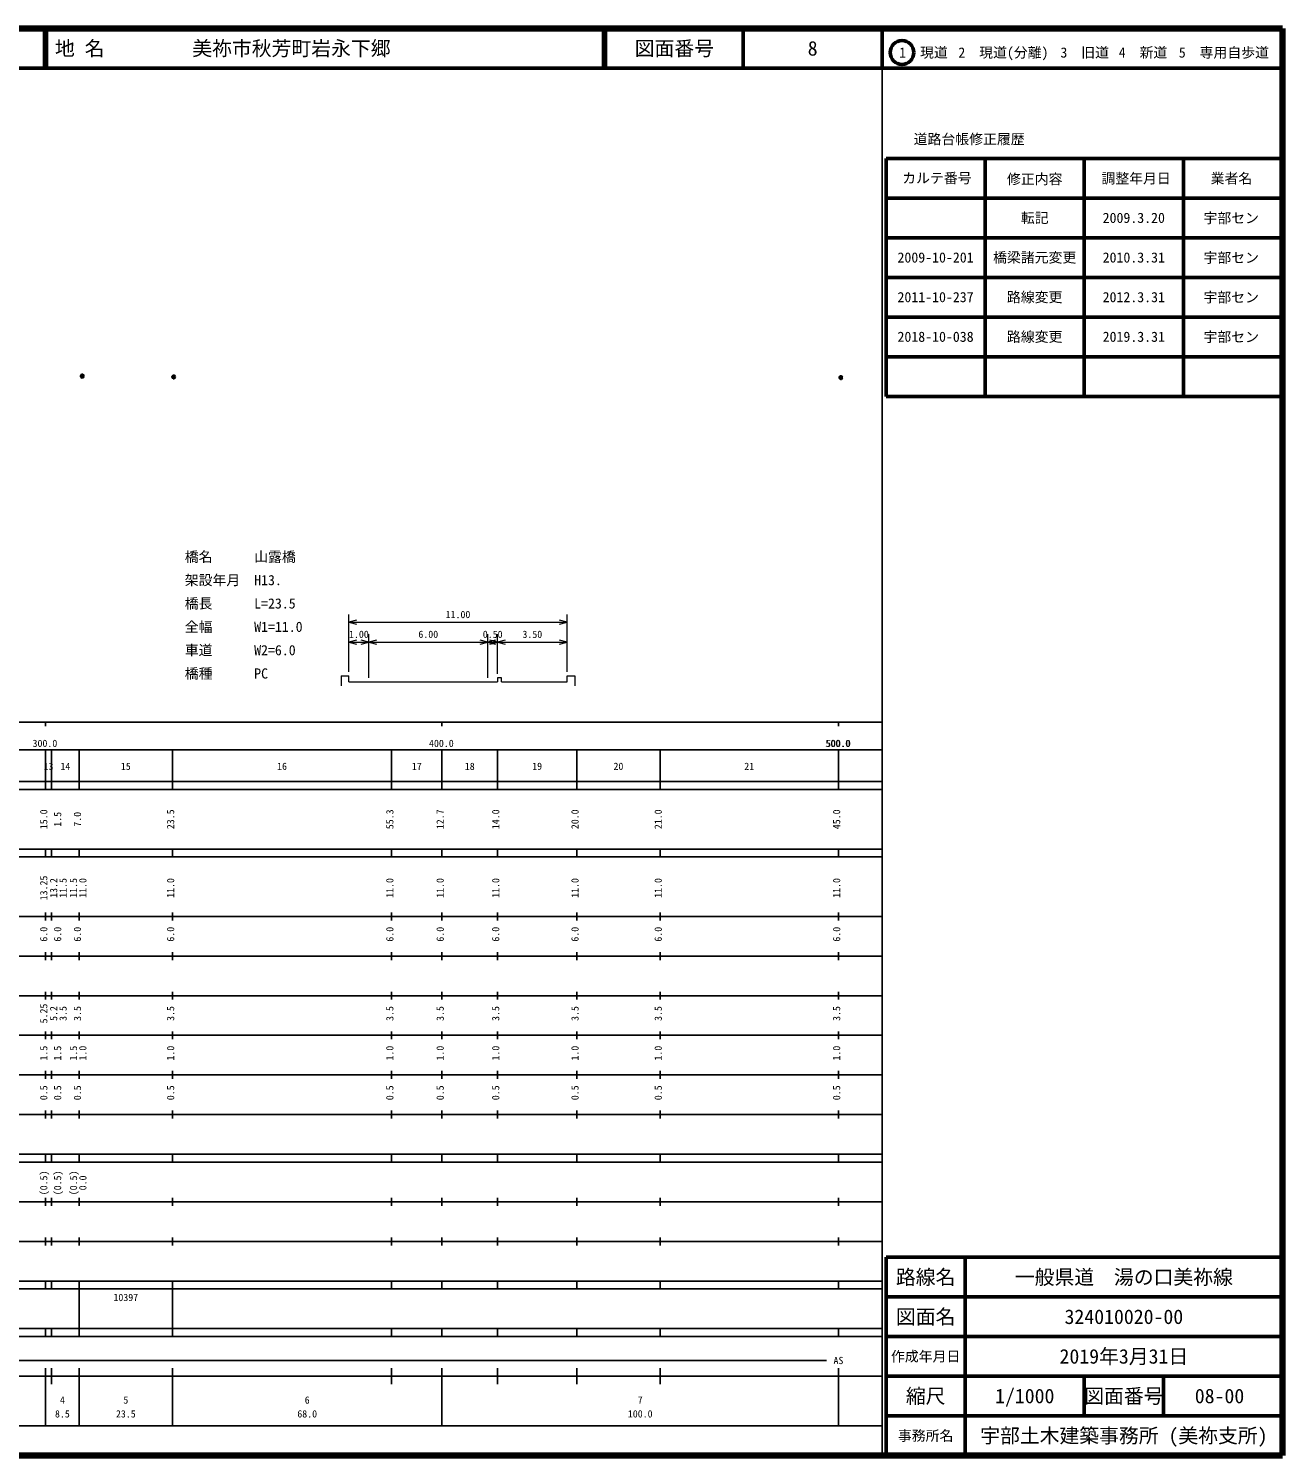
# Model space of a CAD drawing. Units: millimetres on the paper, with parts at other scales. Extents: x 40 to 680, y 20 to 380.
# Drawn here: x 363.7 to 680, y 20 to 380 of the extents above; entities that cross this region are included whole.
import ezdxf
from ezdxf.enums import TextEntityAlignment as Align

# ---------------------------------------------------------------- set-up
doc = ezdxf.new("R2010")
doc.units = ezdxf.units.MM
doc.header["$PDMODE"] = 32
doc.header["$PDSIZE"] = 0.5
for name, color, linetype, lineweight in [('M-TTL-BAND', 7, 'Continuous', 25), ('M-TTL-TXT', 7, 'Continuous', 13), ('S-TTL', 7, 'Continuous', 50)]:
    doc.layers.add(name, color=color, linetype=linetype, lineweight=lineweight)
doc.layers.add('S-TTL-TXT', color=7, linetype='Continuous')
doc.layers.add('朱書', color=1, linetype='Continuous')
doc.styles.add('ＭＳ ゴシック', font='')
doc.styles.get('ＭＳ ゴシック').set_extended_font_data('MS Gothic')

msp = doc.modelspace()

# ---------------------------------------------------------------- linework, layer by layer
at = {"layer": 'M-TTL-BAND'}
for p, q in [((579, 20), (579, 370)), ((40, 205), (579, 205)), ((368, 205), (368, 204)), ((468, 205), (468, 204)), ((568, 205), (568, 204)), ((68, 198), (579, 198)), ((368, 188), (368, 198)), ((369.5, 188), (369.5, 198)), ((376.5, 188), (376.5, 198)), ((400, 188), (400, 198)), ((455.3, 188), (455.3, 198)), ((468, 188), (468, 198)), ((482, 188), (482, 198)), ((502, 188), (502, 198)), ((523, 188), (523, 198)), ((568, 188), (568, 198)), ((40, 190), (579, 190)), ((40, 188), (579, 188)), ((40, 173), (579, 173)), ((368, 171), (368, 173)), ((369.5, 171), (369.5, 173)), ((376.5, 171), (376.5, 173)), ((400, 171), (400, 173)), ((455.3, 171), (455.3, 173)), ((468, 171), (468, 173)), ((482, 171), (482, 173)), ((502, 171), (502, 173)), ((523, 171), (523, 173)), ((568, 171), (568, 173)), ((40, 171), (579, 171)), ((40, 156), (579, 156)), ((368, 155), (368, 157)), ((369.5, 155), (369.5, 157)), ((376.5, 155), (376.5, 157)), ((400, 155), (400, 157)), ((455.3, 155), (455.3, 157)), ((468, 155), (468, 157)), ((482, 155), (482, 157)), ((502, 155), (502, 157)), ((523, 155), (523, 157)), ((568, 155), (568, 157)), ((46, 146), (579, 146)), ((368, 145), (368, 147)), ((369.5, 145), (369.5, 147)), ((376.5, 145), (376.5, 147)), ((400, 145), (400, 147)), ((455.3, 145), (455.3, 147)), ((468, 145), (468, 147)), ((482, 145), (482, 147)), ((502, 145), (502, 147)), ((523, 145), (523, 147)), ((568, 145), (568, 147)), ((368, 135), (368, 137)), ((369.5, 135), (369.5, 137)), ((376.5, 135), (376.5, 137)), ((400, 135), (400, 137)), ((455.3, 135), (455.3, 137)), ((468, 135), (468, 137)), ((482, 135), (482, 137)), ((502, 135), (502, 137)), ((523, 135), (523, 137)), ((568, 135), (568, 137)), ((52, 136), (579, 136)), ((46, 126), (579, 126)), ((368, 125), (368, 127)), ((369.5, 125), (369.5, 127)), ((376.5, 125), (376.5, 127)), ((400, 125), (400, 127)), ((455.3, 125), (455.3, 127)), ((468, 125), (468, 127)), ((482, 125), (482, 127)), ((502, 125), (502, 127)), ((523, 125), (523, 127)), ((568, 125), (568, 127)), ((52, 116), (579, 116)), ((368, 115), (368, 117)), ((369.5, 115), (369.5, 117)), ((376.5, 115), (376.5, 117)), ((400, 115), (400, 117)), ((455.3, 115), (455.3, 117)), ((468, 115), (468, 117)), ((482, 115), (482, 117)), ((502, 115), (502, 117)), ((523, 115), (523, 117)), ((568, 115), (568, 117)), ((46, 106), (579, 106)), ((368, 105), (368, 107)), ((369.5, 105), (369.5, 107)), ((376.5, 105), (376.5, 107)), ((400, 105), (400, 107)), ((455.3, 105), (455.3, 107)), ((468, 105), (468, 107)), ((482, 105), (482, 107)), ((502, 105), (502, 107)), ((523, 105), (523, 107)), ((568, 105), (568, 107)), ((40, 96), (579, 96)), ((40, 94), (579, 94)), ((368, 94), (368, 96)), ((369.5, 94), (369.5, 96)), ((376.5, 94), (376.5, 96)), ((400, 94), (400, 96)), ((455.3, 94), (455.3, 96)), ((468, 94), (468, 96)), ((482, 94), (482, 96)), ((502, 94), (502, 96)), ((523, 94), (523, 96)), ((568, 94), (568, 96)), ((49, 84), (579, 84)), ((368, 83), (368, 85)), ((369.5, 83), (369.5, 85)), ((376.5, 83), (376.5, 85)), ((400, 83), (400, 85)), ((455.3, 83), (455.3, 85)), ((468, 83), (468, 85)), ((482, 83), (482, 85)), ((502, 83), (502, 85)), ((523, 83), (523, 85)), ((568, 83), (568, 85)), ((40, 74), (579, 74)), ((368, 73), (368, 75)), ((369.5, 73), (369.5, 75)), ((376.5, 73), (376.5, 75)), ((400, 73), (400, 75)), ((455.3, 73), (455.3, 75)), ((468, 73), (468, 75)), ((482, 73), (482, 75)), ((502, 73), (502, 75)), ((523, 73), (523, 75)), ((568, 73), (568, 75)), ((40, 64), (579, 64)), ((40, 62), (579, 62)), ((368, 62), (368, 64)), ((369.5, 62), (369.5, 64)), ((376.5, 62), (376.5, 64)), ((376.5, 52), (376.5, 62)), ((400, 62), (400, 64)), ((400, 52), (400, 62)), ((455.3, 62), (455.3, 64)), ((468, 62), (468, 64)), ((482, 62), (482, 64)), ((502, 62), (502, 64)), ((523, 62), (523, 64)), ((568, 62), (568, 64)), ((40, 52), (579, 52)), ((368, 50), (368, 52)), ((369.5, 50), (369.5, 52)), ((376.5, 50), (376.5, 52)), ((400, 50), (400, 52)), ((455.3, 50), (455.3, 52)), ((468, 50), (468, 52)), ((482, 50), (482, 52)), ((502, 50), (502, 52)), ((523, 50), (523, 52)), ((568, 50), (568, 52)), ((40, 50), (579, 50)), ((71, 44), (565, 44)), ((40, 40), (579, 40)), ((368, 27.5), (368, 42)), ((369.5, 38), (369.5, 42)), ((376.5, 27.5), (376.5, 42)), ((400, 27.5), (400, 42)), ((455.3, 38), (455.3, 42)), ((468, 27.5), (468, 42)), ((482, 38), (482, 42)), ((502, 38), (502, 42)), ((523, 38), (523, 42)), ((568, 27.5), (568, 42)), ((68, 27.5), (579, 27.5))]:
    msp.add_line(p, q, dxfattribs=at)
at = {"layer": 'M-TTL-TXT'}
for p, q in [((444.539, 217.705), (444.539, 232.205)), ((446.471, 230.722), (444.539, 230.205)), ((499.539, 230.205), (497.607, 230.722)), ((499.539, 217.705), (499.539, 232.205)), ((444.539, 230.205), (499.539, 230.205)), ((444.539, 230.205), (446.471, 229.687)), ((449.539, 216.205), (449.539, 227.205)), ((479.539, 216.205), (479.539, 227.205)), ((482.039, 217.205), (482.039, 227.205)), ((497.607, 229.687), (499.539, 230.205)), ((446.471, 225.722), (444.539, 225.205)), ((444.539, 225.205), (449.539, 225.205)), ((444.539, 225.205), (446.471, 224.687)), ((449.539, 225.205), (447.607, 225.722)), ((447.607, 224.687), (449.539, 225.205)), ((451.471, 225.722), (449.539, 225.205)), ((449.539, 225.205), (479.539, 225.205)), ((449.539, 225.205), (451.471, 224.687)), ((479.539, 225.205), (477.607, 225.722)), ((477.607, 224.687), (479.539, 225.205)), ((481.471, 225.722), (479.539, 225.205)), ((479.539, 225.205), (482.039, 225.205)), ((479.539, 225.205), (481.471, 224.687)), ((482.039, 225.205), (480.107, 225.722)), ((480.107, 224.687), (482.039, 225.205)), ((483.971, 225.722), (482.039, 225.205)), ((482.039, 225.205), (499.539, 225.205)), ((482.039, 225.205), (483.971, 224.687)), ((499.539, 225.205), (497.607, 225.722)), ((497.607, 224.687), (499.539, 225.205)), ((442.539, 216.705), (444.539, 216.705)), ((442.539, 216.705), (442.539, 214.205)), ((444.539, 215.205), (444.539, 216.705)), ((483.039, 216.205), (482.039, 216.205)), ((482.039, 216.205), (482.039, 215.205)), ((483.039, 215.205), (483.039, 216.205)), ((499.539, 215.205), (499.539, 216.705)), ((499.539, 216.705), (501.539, 216.705)), ((501.539, 216.705), (501.539, 214.205)), ((444.539, 215.205), (449.539, 215.205)), ((449.539, 215.205), (479.539, 215.205)), ((479.539, 215.205), (482.039, 215.205)), ((483.039, 215.205), (499.539, 215.205))]:
    msp.add_line(p, q, dxfattribs=at)
at = {"layer": 'S-TTL', "color": 2, "lineweight": 140}
for p, q in [((680, 380), (40, 380)), ((680, 20), (680, 380)), ((40, 20), (680, 20))]:
    msp.add_line(p, q, dxfattribs=at)
at = {"layer": 'S-TTL'}
for p, q in [((367.75, 380), (367.75, 370)), ((368.25, 380), (368.25, 370)), ((508.747, 380), (508.747, 370)), ((509.247, 380), (509.247, 370)), ((543.997, 380), (543.997, 370)), ((579, 380), (579, 370)), ((40, 370), (680, 370)), ((605, 347.197), (605, 287.197)), ((630, 347.197), (630, 287.197)), ((655, 347.197), (655, 287.197)), ((580, 337.197), (680, 337.197)), ((580, 327.197), (680, 327.197)), ((580, 317.197), (680, 317.197)), ((580, 307.197), (680, 307.197)), ((580, 297.197), (680, 297.197)), ((600, 70), (600, 20)), ((680, 60), (580, 60)), ((680, 50), (580, 50)), ((680, 40), (580, 40)), ((630, 40), (630, 30)), ((650, 40), (650, 30)), ((680, 30), (580, 30))]:
    msp.add_line(p, q, dxfattribs=at)
at = {"layer": 'S-TTL', "color": 2}
for p, q in [((580, 347.197), (580, 287.197)), ((580, 347.197), (680, 347.197)), ((580, 287.197), (680, 287.197)), ((680, 70), (580, 70)), ((580, 70), (580, 20))]:
    msp.add_line(p, q, dxfattribs=at)
at = {"layer": 'S-TTL'}
msp.add_circle((584.031, 373.958), 3, dxfattribs=at)
at = {"layer": 'S-TTL', "color": 6}
for p in [(377.285, 292.325), (400.346, 292.113), (568.625, 291.946)]:
    msp.add_point(p, dxfattribs=at)

# ---------------------------------------------------------------- texts
at = {"layer": 'M-TTL-BAND', "style": 'ＭＳ ゴシック'}
for s, p in [('300.0', (367.844, 198.195)), ('400.0', (467.844, 198.195)), ('500.0', (567.844, 198.195)), ('500.0', (568, 198.195)), ('13', (368.75, 192.405)), ('14', (373, 192.405)), ('15', (388.25, 192.405)), ('16', (427.65, 192.405)), ('17', (461.65, 192.405)), ('18', (475, 192.405)), ('19', (492, 192.405)), ('20', (512.5, 192.405)), ('21', (545.5, 192.405)), ('AS', (568, 42.5)), ('4', (372.25, 32.523)), ('5', (388.25, 32.523)), ('6', (434, 32.523)), ('7', (518, 32.523)), ('8.5', (372.25, 29.033)), ('23.5', (388.25, 29.033)), ('68.0', (434, 29.033)), ('100.0', (518, 29.033))]:
    msp.add_text(s, height=1.833, dxfattribs=at).set_placement(p, align=Align.BOTTOM_CENTER)
for s, p in [('15.0', (369, 180.5)), ('1.5', (372.5, 180.5)), ('7.0', (377.5, 180.5)), ('23.5', (401, 180.5)), ('55.3', (456.3, 180.5)), ('12.7', (469, 180.5)), ('14.0', (483, 180.5)), ('20.0', (503, 180.5)), ('21.0', (524, 180.5)), ('45.0', (569, 180.5)), ('13.25', (369, 163.174)), ('13.2', (371.5, 163.174)), ('11.5', (373.87, 163.174)), ('11.5', (376.5, 163.174)), ('11.0', (378.87, 163.174)), ('11.0', (401, 163.174)), ('11.0', (456.3, 163.174)), ('11.0', (469, 163.174)), ('11.0', (483, 163.174)), ('11.0', (503, 163.174)), ('11.0', (524, 163.174)), ('11.0', (569, 163.174)), ('6.0', (369, 151.5)), ('6.0', (372.5, 151.5)), ('6.0', (377.5, 151.5)), ('6.0', (401, 151.5)), ('6.0', (456.3, 151.5)), ('6.0', (469, 151.5)), ('6.0', (483, 151.5)), ('6.0', (503, 151.5)), ('6.0', (524, 151.5)), ('6.0', (569, 151.5)), ('5.25', (369, 131.5)), ('5.2', (371.5, 131.5)), ('3.5', (373.87, 131.5)), ('3.5', (377.5, 131.5)), ('3.5', (401, 131.5)), ('3.5', (456.3, 131.5)), ('3.5', (469, 131.5)), ('3.5', (483, 131.5)), ('3.5', (503, 131.5)), ('3.5', (524, 131.5)), ('3.5', (569, 131.5)), ('1.5', (369, 121.5)), ('1.5', (372.5, 121.5)), ('1.5', (376.5, 121.5)), ('1.0', (378.87, 121.5)), ('1.0', (401, 121.5)), ('1.0', (456.3, 121.5)), ('1.0', (469, 121.5)), ('1.0', (483, 121.5)), ('1.0', (503, 121.5)), ('1.0', (524, 121.5)), ('1.0', (569, 121.5)), ('0.5', (369, 111.5)), ('0.5', (372.5, 111.5)), ('0.5', (377.5, 111.5)), ('0.5', (401, 111.5)), ('0.5', (456.3, 111.5)), ('0.5', (469, 111.5)), ('0.5', (483, 111.5)), ('0.5', (503, 111.5)), ('0.5', (524, 111.5)), ('0.5', (569, 111.5)), ('(0.5)', (369, 88.764)), ('(0.5)', (372.5, 88.764)), ('(0.5)', (376.5, 88.764)), ('0.0', (378.87, 88.764))]:
    msp.add_text(s, height=1.833, rotation=90, dxfattribs=at).set_placement(p, align=Align.BOTTOM_CENTER)
msp.add_text('10397', height=1.833, dxfattribs=at).set_placement((385.125, 58.405), align=Align.BOTTOM_LEFT)
at = {"layer": 'M-TTL-TXT', "style": 'ＭＳ ゴシック'}
for s, p in [('橋名\u3000\u3000\u3000山露橋', (403.12, 244.688)), ('架設年月\u3000H13.', (403.12, 238.797)), ('橋長\u3000\u3000\u3000L=23.5', (403.12, 232.906)), ('全幅\u3000\u3000\u3000W1=11.0', (403.12, 227.015)), ('車道\u3000\u3000\u3000W2=6.0', (403.12, 221.123)), ('橋種\u3000\u3000\u3000PC', (403.12, 215.232))]:
    msp.add_text(s, height=2.566, dxfattribs=at).set_placement(p, align=Align.BOTTOM_LEFT)
for s, p in [('11.00', (472.039, 230.705)), ('1.00', (447.039, 225.705)), ('6.00', (464.539, 225.705)), ('0.50', (480.789, 225.705)), ('3.50', (490.789, 225.705))]:
    msp.add_text(s, height=1.833, dxfattribs=at).set_placement(p, align=Align.BOTTOM_CENTER)
at = {"layer": 'S-TTL-TXT', "style": 'ＭＳ ゴシック'}
for s, p in [('地 名', (370.38, 375)), ('美祢市秋芳町岩永下郷', (405.024, 375))]:
    msp.add_text(s, height=3.666, dxfattribs=at).set_placement(p, align=Align.MIDDLE_LEFT)
for s, height, p in [('図面番号', 3.666, (526.622, 375)), ('1\u3000現道', 2.566, (589.448, 373.958)), ('2\u3000現道(分離)', 2.566, (609.619, 373.958)), ('3\u3000旧道', 2.566, (630.121, 373.958)), ('4\u3000新道', 2.566, (644.824, 373.958)), ('5\u3000専用自歩道', 2.566, (665.228, 373.958)), ('道路台帳修正履歴', 2.566, (600.968, 352.113)), ('カルテ番号', 2.566, (592.839, 342.277)), ('修正内容', 2.566, (617.509, 342.023)), ('調整年月日', 2.566, (643.089, 342.197)), ('業者名', 2.566, (667.134, 342.197)), ('転記', 2.566, (617.5, 332.245)), ('2009.3.20', 2.566, (642.5, 332.245)), ('宇部セン', 2.566, (667.077, 332.189)), ('2009-10-201', 2.566, (592.5, 322.245)), ('橋梁諸元変更', 2.566, (617.5, 322.245)), ('2010.3.31', 2.566, (642.5, 322.245)), ('宇部セン', 2.566, (667.077, 322.189)), ('2011-10-237', 2.566, (592.5, 312.245)), ('路線変更', 2.566, (617.5, 312.245)), ('2012.3.31', 2.566, (642.5, 312.245)), ('宇部セン', 2.566, (667.077, 312.189)), ('2018-10-038', 2.566, (592.5, 302.245)), ('路線変更', 2.566, (617.5, 302.245)), ('2019.3.31', 2.566, (642.5, 302.245)), ('宇部セン', 2.566, (667.077, 302.189)), ('路線名', 3.666, (590, 65)), ('路線名', 3.666, (590, 65)), ('一般県道\u3000湯の口美祢線', 3.666, (640, 65)), ('図面名', 3.666, (590, 55)), ('図面名', 3.666, (590, 55)), ('324010020-00', 3.666, (640, 55)), ('2019年3月31日', 3.666, (640, 45)), ('作成年月日', 2.566, (590, 45)), ('作成年月日', 2.566, (590, 45)), ('縮尺', 3.666, (590, 35)), ('縮尺', 3.666, (590, 35)), ('1/1000', 3.666, (615, 35)), ('図面番号', 3.666, (640, 35)), ('図面番号', 3.666, (640, 35)), ('08-00', 3.666, (664.125, 35)), ('事務所名', 2.566, (590, 25)), ('事務所名', 2.566, (590, 25)), ('宇部土木建築事務所 (美祢支所)', 3.666, (640, 25))]:
    msp.add_text(s, height=height, dxfattribs=at).set_placement(p, align=Align.MIDDLE_CENTER)
at = {"layer": '朱書', "style": 'ＭＳ ゴシック'}
msp.add_text('8', height=3.666, dxfattribs=at).set_placement((561.497, 375), align=Align.MIDDLE_CENTER)

doc.saveas('drawing.dxf')
